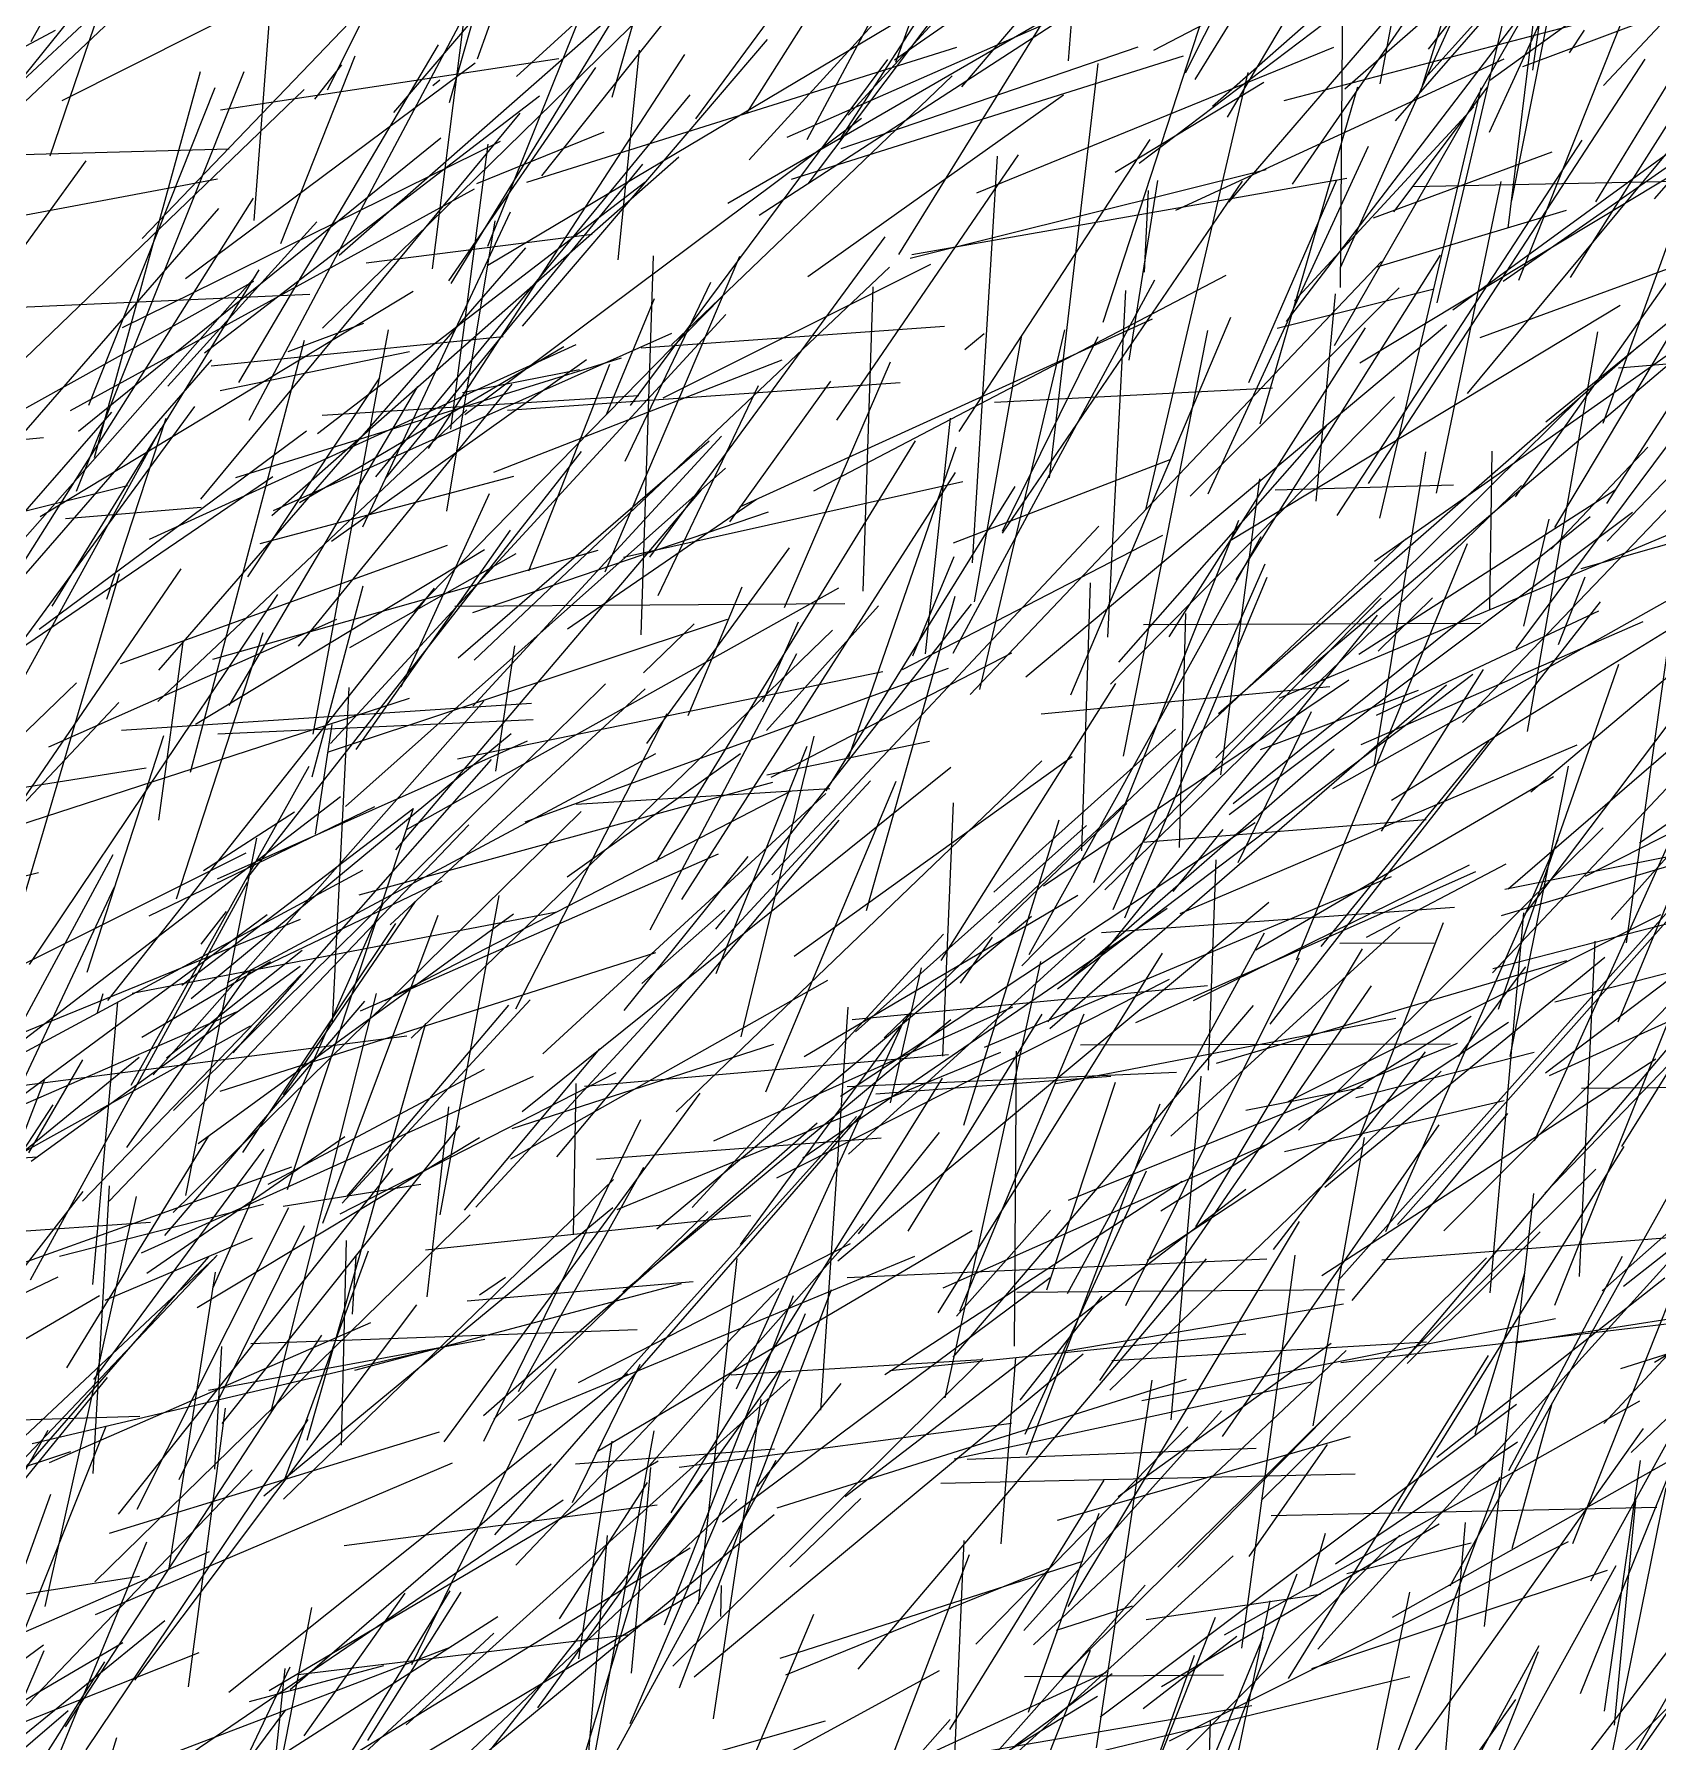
# Model space of a CAD drawing. Header units: metres. Extents: x 0 to 1019, y 0 to 619.
# Drawn here: x 811.9 to 886.1, y 45.6 to 123.7 of the extents above; entities that cross this region are included whole.
import ezdxf

# ---------------------------------------------------------------- set-up
doc = ezdxf.new("R2010")
doc.units = ezdxf.units.M

msp = doc.modelspace()

# ---------------------------------------------------------------- linework, layer by layer
at = {"color": 136}
for p, q in [((825.261, 121.189), (835.274, 141.133)), ((825.023, 106.315), (839.504, 107.212)), ((831.914, 97.279), (845.435, 101.883)), ((857.145, 48.617), (866.25, 48.693))]:
    msp.add_line(p, q, dxfattribs=at)
at = {"color": 216}
for p, q in [((811.709, 123.406), (820.785, 139.888)), ((868.703, 110.292), (875.816, 112.068)), ((818.021, 53.575), (820.144, 67.114)), ((813.29, 46.321), (825.011, 64.238))]:
    msp.add_line(p, q, dxfattribs=at)
at = {"color": 227}
for p, q in [((864.508, 121.964), (873.825, 140.509)), ((870.481, 102.383), (871.373, 111.858))]:
    msp.add_line(p, q, dxfattribs=at)
at = {"color": 69}
msp.add_line((854.275, 121.325), (869.99, 139.768), dxfattribs=at)
at = {"color": 153}
msp.add_line((838.291, 120.854), (843.389, 138.837), dxfattribs=at)
at = {"color": 187}
for p, q in [((828.297, 120.153), (843.52, 137.947)), ((885.954, 63.003), (896.527, 69.319))]:
    msp.add_line(p, q, dxfattribs=at)
at = {"color": 138}
for p, q in [((833.908, 121.795), (851.329, 137.734)), ((884.466, 72.858), (895.075, 89.936))]:
    msp.add_line(p, q, dxfattribs=at)
at = {"color": 27}
for p, q in [((847.202, 118.912), (857.196, 137.631)), ((880.4, 122.09), (881.753, 131.829)), ((871.445, 101.726), (882.656, 118.884)), ((861.466, 95.017), (870.952, 105.809)), ((857.558, 50.062), (871.866, 63.523)), ((824.136, 37.96), (843.991, 56.727))]:
    msp.add_line(p, q, dxfattribs=at)
at = {"color": 2}
for p, q in [((848.694, 118.911), (860.94, 137.763)), ((819.602, 85.48), (823.757, 88.175))]:
    msp.add_line(p, q, dxfattribs=at)
at = {"color": 192}
for p, q in [((864.958, 121.656), (874.675, 137.509)), ((858.023, 84.778), (871.98, 94.203)), ((815.287, 70.355), (831.726, 87.578))]:
    msp.add_line(p, q, dxfattribs=at)
at = {"color": 254}
for p, q in [((873.408, 121.469), (876.472, 137.487)), ((881.397, 101.167), (891.954, 118.831)), ((803.807, 103.572), (814.228, 117.94)), ((872.437, 95.385), (884.168, 102.899)), ((828.126, 82.997), (839.793, 93.794)), ((879.109, 84.638), (897.093, 88.209)), ((832.918, 55.1), (849.729, 74.364)), ((876.003, 58.657), (886.431, 66.849))]:
    msp.add_line(p, q, dxfattribs=at)
at = {"color": 205}
for p, q in [((812.579, 118.171), (819.073, 137.152)), ((830.597, 59.357), (842.311, 75.306)), ((872.747, 41.208), (878.888, 57.738))]:
    msp.add_line(p, q, dxfattribs=at)
at = {"color": 91}
for p, q in [((859.158, 122.514), (860.251, 136.633)), ((876.022, 111.454), (879.387, 125.819)), ((883.612, 105.944), (888.744, 120.177)), ((851.92, 113.488), (868.202, 117.549))]:
    msp.add_line(p, q, dxfattribs=at)
at = {"color": 147}
msp.add_line((869.408, 116.883), (883.037, 136.607), dxfattribs=at)
at = {"color": 248}
for p, q in [((875.626, 123.057), (885.838, 135.996)), ((819.007, 89.983), (824.216, 109.739)), ((841.207, 74.454), (857.937, 90.494))]:
    msp.add_line(p, q, dxfattribs=at)
at = {"color": 89}
for p, q in [((821.915, 115.207), (823.438, 135.149)), ((824.57, 89.764), (826.905, 98.51)), ((832.974, 90.034), (833.837, 95.759)), ((861.048, 61.716), (876.204, 76.301))]:
    msp.add_line(p, q, dxfattribs=at)
at = {"color": 98}
for p, q in [((842.11, 119.86), (853.891, 135.821)), ((867.412, 107.798), (871.425, 117.068)), ((839.713, 94.53), (842.041, 96.761)), ((864.87, 79.545), (877.494, 85.743)), ((847.687, 36.052), (854.635, 54.2)), ((834.6, 42.772), (848.046, 46.588))]:
    msp.add_line(p, q, dxfattribs=at)
at = {"color": 99}
for p, q in [((844.548, 117.991), (860.32, 135.261)), ((884.545, 66.473), (890.334, 71.038))]:
    msp.add_line(p, q, dxfattribs=at)
at = {"color": 76}
for p, q in [((866.497, 116.051), (882.946, 135.177)), ((880.152, 91.84), (883.367, 110.124))]:
    msp.add_line(p, q, dxfattribs=at)
at = {"color": 225}
for p, q in [((878.411, 119.253), (886.029, 135.826)), ((822.727, 101.726), (841.335, 118.132)), ((831.919, 93.004), (843.295, 105.357)), ((803.054, 90.079), (822.76, 103.51)), ((816.546, 43.43), (836.042, 56.704))]:
    msp.add_line(p, q, dxfattribs=at)
at = {"color": 142}
msp.add_line((878.434, 121.64), (897.171, 135.152), dxfattribs=at)
at = {"color": 168}
for p, q in [((883.28, 116.075), (895.129, 135.468)), ((831.547, 106.341), (849.689, 119.901)), ((866.124, 89.861), (867.906, 103.393)), ((821.642, 80.765), (830.512, 85.014)), ((866.287, 50.527), (885.294, 61.233)), ((845.968, 49.458), (859.811, 53.901))]:
    msp.add_line(p, q, dxfattribs=at)
at = {"color": 148}
for p, q in [((849.079, 120.035), (862.493, 134.593)), ((868.795, 93.36), (888.131, 101.494)), ((816.997, 67.064), (826.061, 73.312)), ((856.077, 54.688), (856.754, 63.214))]:
    msp.add_line(p, q, dxfattribs=at)
at = {"color": 127}
for p, q in [((875.254, 121.089), (879.448, 134.618)), ((879.039, 112.447), (895.014, 123.595)), ((823.467, 109.224), (826.925, 110.52)), ((868.619, 102.894), (876.773, 103.126)), ((879.362, 76.974), (882.023, 90.258)), ((873.483, 67.682), (893.085, 69.191)), ((827.113, 45.695), (831.378, 52.479))]:
    msp.add_line(p, q, dxfattribs=at)
at = {"color": 186}
for p, q in [((832.122, 122.61), (836.164, 133.917)), ((857.201, 94.337), (876.452, 110.439)), ((866.501, 88.042), (884.961, 101.875)), ((855.51, 43.966), (874.764, 48.615))]:
    msp.add_line(p, q, dxfattribs=at)
at = {"color": 123}
for p, q in [((835.074, 117.257), (848.341, 133.927)), ((853.423, 66.389), (868.175, 72.941))]:
    msp.add_line(p, q, dxfattribs=at)
at = {"color": 251}
for p, q in [((851.263, 122.462), (855.426, 133.961)), ((820.358, 75.394), (840.283, 81.732)), ((842.137, 40.21), (860.892, 48.814))]:
    msp.add_line(p, q, dxfattribs=at)
at = {"color": 5}
for p, q in [((879.273, 114.867), (881.637, 134.087)), ((873.403, 101.595), (878.036, 121.282)), ((846.223, 48.7), (858.257, 53.58))]:
    msp.add_line(p, q, dxfattribs=at)
at = {"color": 144}
for p, q in [((883.63, 121.383), (895.403, 133.939)), ((821.569, 85.088), (836.887, 104.656)), ((811.631, 81.183), (823.002, 98.102)), ((817.3, 76.146), (832.417, 93.236)), ((854.214, 80.334), (855.676, 82.43)), ((829.118, 49.166), (835.725, 62.706)), ((801.477, 42.064), (812.275, 50.074))]:
    msp.add_line(p, q, dxfattribs=at)
at = {"color": 169}
for p, q in [((871.603, 113.061), (880.544, 132.856)), ((862.397, 117.833), (871.987, 125.092)), ((818.779, 112.567), (832.028, 122.42))]:
    msp.add_line(p, q, dxfattribs=at)
at = {"color": 133}
for p, q in [((875.462, 121.702), (885.985, 133.441)), ((831.089, 97.576), (848.932, 97.695)), ((863.389, 69.913), (877.569, 78.819)), ((883.649, 60.195), (899.477, 77.191)), ((858.848, 48.596), (878.27, 67.776))]:
    msp.add_line(p, q, dxfattribs=at)
at = {"color": 4}
for p, q in [((863.065, 123.011), (881.492, 132.607)), ((867.924, 105.908), (872.398, 121.331)), ((873.106, 115.33), (881.28, 118.352)), ((815.85, 91.908), (834.605, 93.131)), ((861.776, 65.595), (869.709, 81.486)), ((817.823, 68.788), (826.98, 79.503)), ((878.185, 50.903), (880.447, 70.705))]:
    msp.add_line(p, q, dxfattribs=at)
at = {"color": 234}
for p, q in [((844.451, 120.117), (851.489, 131.241)), ((866.432, 119.939), (873.322, 131.503)), ((813.511, 106.526), (831.988, 116.666))]:
    msp.add_line(p, q, dxfattribs=at)
at = {"color": 235}
for p, q in [((851.195, 122.568), (864.71, 131.91)), ((814.614, 104.373), (819.454, 122.029)), ((821.079, 103.466), (838.719, 108.93)), ((862.591, 96.74), (878.006, 96.8)), ((818.221, 74.502), (837.99, 94.029)), ((816.454, 48.454), (829.359, 65.62))]:
    msp.add_line(p, q, dxfattribs=at)
at = {"color": 126}
for p, q in [((871.594, 112.147), (871.766, 131.896)), ((874.646, 62.941), (880.735, 68.952))]:
    msp.add_line(p, q, dxfattribs=at)
at = {"color": 52}
for p, q in [((874.115, 119.778), (884.626, 131.84)), ((802.905, 99.807), (816.126, 103.093)), ((885.279, 86.744), (895.134, 93.56)), ((832.054, 70.08), (850.1, 89.582)), ((836.647, 88.522), (848.24, 89.242)), ((802.539, 47.938), (819.837, 67.808)), ((871.373, 53.779), (879.702, 59.353))]:
    msp.add_line(p, q, dxfattribs=at)
at = {"color": 9}
for p, q in [((882.115, 112.614), (894.098, 131.51)), ((820.252, 91.732), (834.668, 92.396)), ((859.702, 77.518), (876.622, 77.553))]:
    msp.add_line(p, q, dxfattribs=at)
at = {"color": 20}
for p, q in [((803.717, 112.332), (818.518, 130.648)), ((854.163, 105.567), (862.891, 118.917)), ((843.039, 80.767), (847.201, 91.164)), ((846.605, 81.573), (859.329, 90.693))]:
    msp.add_line(p, q, dxfattribs=at)
at = {"color": 115}
for p, q in [((832.603, 114.033), (838.68, 129.187)), ((811.71, 72.196), (824.015, 81.108)), ((812.558, 58.406), (827.243, 64.805)), ((807.647, 43.293), (821.823, 58.07))]:
    msp.add_line(p, q, dxfattribs=at)
at = {"color": 77}
for p, q in [((865.752, 120.45), (875.789, 129.274)), ((843.575, 116.007), (862.884, 127.19)), ((871.882, 53.337), (877.581, 54.731))]:
    msp.add_line(p, q, dxfattribs=at)
at = {"color": 151}
msp.add_line((869.124, 110.588), (883.177, 128.966), dxfattribs=at)
at = {"color": 159}
for p, q in [((799.045, 110.15), (818.916, 128.703)), ((878.82, 79.149), (884.327, 94.921))]:
    msp.add_line(p, q, dxfattribs=at)
at = {"color": 176}
for p, q in [((830.064, 112.997), (831.997, 128.216)), ((866.023, 92.669), (885.247, 109.488)), ((859.108, 66.13), (868.123, 82.632))]:
    msp.add_line(p, q, dxfattribs=at)
at = {"color": 122}
for p, q in [((830.854, 120.607), (833.14, 128.701)), ((809.732, 96.989), (821.885, 116.233)), ((822.35, 56.888), (838.323, 70.07))]:
    msp.add_line(p, q, dxfattribs=at)
at = {"color": 7}
for p, q in [((860.743, 110.559), (866.572, 128.446)), ((877.993, 109.86), (892.008, 115.011)), ((859.074, 80.384), (871.314, 91.056)), ((880.981, 76.23), (891.476, 84.191))]:
    msp.add_line(p, q, dxfattribs=at)
at = {"color": 33}
for p, q in [((871.318, 109.502), (882.109, 128.286)), ((844.157, 68.385), (851.902, 78.909)), ((847.833, 60.803), (849.078, 79.227)), ((858.576, 75.749), (874.128, 78.73)), ((872.137, 65.823), (879.25, 74.377)), ((842.23, 51.938), (844.01, 67.732))]:
    msp.add_line(p, q, dxfattribs=at)
at = {"color": 132}
for p, q in [((813.125, 120.708), (826.591, 127.474)), ((873.149, 99.626), (887.166, 109.504)), ((856.954, 61.251), (860.705, 66.021)), ((872.867, 38.069), (879.625, 47.566))]:
    msp.add_line(p, q, dxfattribs=at)
at = {"color": 34}
for p, q in [((845.006, 115.452), (863.388, 127.391)), ((819.637, 109.164), (834.962, 120.916)), ((814.06, 70.362), (824.073, 80.745)), ((826.518, 62.632), (841.451, 66.591))]:
    msp.add_line(p, q, dxfattribs=at)
at = {"color": 239}
for p, q in [((825.034, 110.291), (842.046, 126.93)), ((842.933, 73.126), (856.607, 79.244)), ((864.51, 33.621), (868.376, 52.075))]:
    msp.add_line(p, q, dxfattribs=at)
at = {"color": 29}
for p, q in [((830.931, 112.338), (840.074, 127.267)), ((840.003, 99.819), (850.78, 114.465)), ((836.793, 41.205), (840.203, 59.86)), ((884.136, 46.389), (885.106, 56.674))]:
    msp.add_line(p, q, dxfattribs=at)
at = {"color": 10}
for p, q in [((846.293, 119.02), (864.301, 126.95)), ((836.237, 96.541), (844.896, 102.469)), ((868.385, 78.452), (883.498, 97.778)), ((810.337, 75.535), (828.9, 77.922))]:
    msp.add_line(p, q, dxfattribs=at)
at = {"color": 194}
for p, q in [((871.791, 121.234), (878.619, 127.195)), ((873.274, 113.091), (881.943, 115.692)), ((800.606, 54.671), (813.53, 58.904))]:
    msp.add_line(p, q, dxfattribs=at)
at = {"color": 229}
for p, q in [((879.44, 116.126), (881.591, 126.978)), ((876.333, 68.997), (889.957, 82.72))]:
    msp.add_line(p, q, dxfattribs=at)
at = {"color": 160}
for p, q in [((810.581, 119.847), (817.044, 125.964)), ((840.39, 98.063), (844.979, 107.667)), ((819.484, 82.121), (820.652, 83.606))]:
    msp.add_line(p, q, dxfattribs=at)
at = {"color": 113}
for p, q in [((825.807, 113.628), (840.456, 126.51)), ((879.607, 63.885), (897.751, 66.716)), ((799.02, 42.41), (815.209, 62.3))]:
    msp.add_line(p, q, dxfattribs=at)
at = {"color": 245}
for p, q in [((847.25, 116.888), (854.47, 126.462)), ((805.568, 67.918), (815.468, 86.221)), ((823.256, 75.217), (829.291, 84.074)), ((863.774, 45.672), (882.026, 54.789)), ((823.931, 48.712), (839.081, 50.546))]:
    msp.add_line(p, q, dxfattribs=at)
at = {"color": 67}
for p, q in [((851.404, 113.656), (859.376, 126.531)), ((841.348, 58.196), (856.555, 60.204)), ((859.695, 34.898), (864.915, 49.602))]:
    msp.add_line(p, q, dxfattribs=at)
at = {"color": 95}
for p, q in [((879.946, 122.265), (889.306, 125.773)), ((845.361, 89.854), (852.794, 91.393)), ((866.199, 59.603), (876.114, 73.857)), ((814.23, 45.266), (824.379, 60.377))]:
    msp.add_line(p, q, dxfattribs=at)
at = {"color": 78}
for p, q in [((816.791, 114.39), (827.551, 125.603)), ((861.67, 90.718), (865.525, 110.188)), ((854.856, 97.776), (857.022, 109.97)), ((825.054, 69.349), (830.332, 83.446))]:
    msp.add_line(p, q, dxfattribs=at)
at = {"color": 22}
for p, q in [((879.751, 112.478), (884.853, 125.281)), ((884.674, 82.174), (887.44, 101.823)), ((837.024, 75.623), (853.675, 77.062))]:
    msp.add_line(p, q, dxfattribs=at)
at = {"color": 233}
for p, q in [((821.684, 106.084), (831.675, 124.871)), ((839.876, 91.301), (846.398, 100.246))]:
    msp.add_line(p, q, dxfattribs=at)
at = {"color": 120}
for p, q in [((832.594, 113.172), (852.184, 124.816)), ((829.754, 68.142), (844.625, 69.705)), ((869.222, 48.526), (878.373, 63.298))]:
    msp.add_line(p, q, dxfattribs=at)
at = {"color": 60}
for p, q in [((869.027, 120.701), (883.751, 124.551)), ((845.311, 75.354), (851.278, 89.573)), ((882.527, 66.919), (883.243, 82.255)), ((874.239, 56.18), (884.573, 72.864))]:
    msp.add_line(p, q, dxfattribs=at)
at = {"color": 36}
for p, q in [((799.065, 116.589), (812.822, 123.918)), ((841.36, 48.101), (848.317, 66.326))]:
    msp.add_line(p, q, dxfattribs=at)
at = {"color": 114}
for p, q in [((834.192, 110.38), (845.385, 123.5)), ((853.415, 76.994), (853.905, 88.584)), ((851.024, 74.853), (852.434, 81.039)), ((851.832, 68.987), (857.959, 78.909))]:
    msp.add_line(p, q, dxfattribs=at)
at = {"color": 222}
for p, q in [((882.075, 122.884), (882.755, 123.925)), ((861.3, 117.424), (868.095, 121.542)), ((796.88, 59.237), (812.948, 66.901)), ((846.413, 53.635), (849.656, 56.766))]:
    msp.add_line(p, q, dxfattribs=at)
at = {"color": 231}
for p, q in [((820.373, 120.269), (835.841, 122.629)), ((858.653, 55.769), (872.05, 59.601)), ((863.109, 38.404), (868.066, 50.423))]:
    msp.add_line(p, q, dxfattribs=at)
at = {"color": 44}
for p, q in [((821.208, 107.811), (830.349, 123.245)), ((820.954, 77.143), (832.762, 90.564)), ((805.257, 75.595), (824.028, 83.253)), ((882.223, 54.708), (890.017, 74.308))]:
    msp.add_line(p, q, dxfattribs=at)
at = {"color": 43}
for p, q in [((823.128, 114.16), (826.535, 122.752)), ((880.474, 73.121), (889.182, 92.415))]:
    msp.add_line(p, q, dxfattribs=at)
at = {"color": 150}
msp.add_line((829.892, 104.781), (841.613, 122.812), dxfattribs=at)
at = {"color": 200}
for p, q in [((834.384, 116.966), (854.048, 123.145)), ((809.997, 72.995), (815.53, 84.732)), ((828.866, 46.408), (846.427, 62.219))]:
    msp.add_line(p, q, dxfattribs=at)
at = {"color": 195}
for p, q in [((838.568, 113.411), (839.533, 123.01)), ((814.276, 80.832), (817.777, 91.663)), ((870.719, 82.001), (878.403, 91.409)), ((818.782, 70.626), (822.042, 86.964)), ((863.861, 60.353), (865.223, 76.075))]:
    msp.add_line(p, q, dxfattribs=at)
at = {"color": 37}
msp.add_line((846.483, 117.105), (864.421, 122.745), dxfattribs=at)
at = {"color": 165}
msp.add_line((848.762, 118.51), (862.351, 123.161), dxfattribs=at)
at = {"color": 118}
for p, q in [((854.967, 116.477), (871.3, 123.142)), ((882.62, 75.534), (900.08, 75.646))]:
    msp.add_line(p, q, dxfattribs=at)
at = {"color": 65}
for p, q in [((876.733, 111.135), (893.194, 123.127)), ((812.119, 101.674), (829.178, 111.977)), ((839.62, 109.387), (853.486, 110.381)), ((849.423, 78.113), (859.989, 87.546)), ((849.544, 48.955), (865.474, 67.728)), ((833.878, 53.712), (845.909, 66.368)), ((836.762, 49.426), (838.28, 59.378))]:
    msp.add_line(p, q, dxfattribs=at)
at = {"color": 170}
for p, q in [((813.793, 102.832), (821.457, 122.035)), ((869.49, 111.533), (877.703, 120.409)), ((843.254, 51.363), (843.284, 52.782))]:
    msp.add_line(p, q, dxfattribs=at)
at = {"color": 17}
for p, q in [((824.688, 120.757), (825.928, 122.34)), ((841.475, 84.158), (853.994, 103.694)), ((845.592, 85.286), (860.543, 101.235)), ((856.688, 63.721), (856.775, 77.221)), ((806.037, 35.278), (812.314, 49.807))]:
    msp.add_line(p, q, dxfattribs=at)
at = {"color": 209}
for p, q in [((830.818, 112.451), (837.545, 122.218)), ((854.774, 99.557), (855.915, 118.154)), ((822.188, 100.436), (833.794, 103.515)), ((871.615, 62.974), (888.512, 64.985)), ((857.113, 50.723), (866.152, 60.777)), ((823.564, 48.028), (835.5, 58.349))]:
    msp.add_line(p, q, dxfattribs=at)
at = {"color": 215}
for p, q in [((839.126, 106.746), (850.897, 122.582)), ((859.771, 86.385), (860.166, 98.635)), ((822.759, 39.292), (830.878, 52.545))]:
    msp.add_line(p, q, dxfattribs=at)
at = {"color": 125}
for p, q in [((858.288, 103.445), (860.515, 122.394)), ((840.314, 85.893), (852.16, 105.139)), ((852.043, 95.3), (853.931, 99.845)), ((862.705, 51.228), (870.682, 52.382))]:
    msp.add_line(p, q, dxfattribs=at)
at = {"color": 81}
for p, q in [((862.692, 101.981), (867.37, 121.978)), ((879.275, 84.65), (894.289, 97.609))]:
    msp.add_line(p, q, dxfattribs=at)
at = {"color": 35}
for p, q in [((864.071, 115.68), (879.092, 122.605)), ((847.005, 72.342), (863.672, 83.762))]:
    msp.add_line(p, q, dxfattribs=at)
at = {"color": 255}
for p, q in [((872.884, 103.189), (885.54, 122.597)), ((881.569, 95.814), (882.783, 98.917)), ((862.542, 86.781), (875.514, 87.813)), ((868.539, 68.154), (875.48, 77.186))]:
    msp.add_line(p, q, dxfattribs=at)
at = {"color": 88}
for p, q in [((809.78, 107.324), (824.204, 121.203)), ((831.244, 95.217), (842.719, 105.144)), ((878.573, 80.999), (895.796, 85.456)), ((816.082, 72.818), (821.779, 80.934))]:
    msp.add_line(p, q, dxfattribs=at)
at = {"color": 141}
for p, q in [((814.356, 106.775), (820.136, 121.292)), ((820.24, 85.102), (834.415, 91.422)), ((860.592, 62.158), (873.015, 80.212)), ((856.7, 45.455), (861.156, 48.759))]:
    msp.add_line(p, q, dxfattribs=at)
at = {"color": 97}
for p, q in [((830.086, 121.394), (830.411, 121.643)), ((813.881, 105.58), (830.447, 118.997)), ((862.753, 67.66), (879.283, 78.545)), ((843.221, 37.195), (860.483, 47.723))]:
    msp.add_line(p, q, dxfattribs=at)
at = {"color": 206}
for p, q in [((840.998, 109.521), (853.843, 121.837)), ((882.579, 47.836), (888.542, 62.637))]:
    msp.add_line(p, q, dxfattribs=at)
at = {"color": 51}
for p, q in [((874.042, 115.613), (878.337, 121.334)), ((815.886, 110.315), (833.173, 118.841)), ((819.234, 92.181), (832.444, 100.171)), ((832.407, 60.563), (847.662, 73.944))]:
    msp.add_line(p, q, dxfattribs=at)
at = {"color": 93}
msp.add_line((877.407, 107.303), (889.384, 121.739), dxfattribs=at)
at = {"color": 111}
for p, q in [((880.995, 106), (900.212, 121.685)), ((872.479, 108.703), (892.092, 120.521)), ((826.091, 88.405), (843.468, 103.88)), ((826.283, 95.691), (833.899, 99.98)), ((872.541, 91.243), (885.436, 96.872)), ((839.642, 80.323), (843.439, 83.665))]:
    msp.add_line(p, q, dxfattribs=at)
at = {"color": 102}
for p, q in [((827.484, 103.492), (841.86, 120.969)), ((849.92, 83.656), (853.968, 98.034)), ((858.211, 78.567), (873.297, 97.164)), ((861.426, 56.857), (871.173, 63.862))]:
    msp.add_line(p, q, dxfattribs=at)
at = {"color": 128}
for p, q in [((847.242, 112.65), (858.932, 120.969)), ((817.549, 94.645), (834.335, 113.958)), ((825.405, 91.29), (843.491, 110.914)), ((854.425, 109.32), (855.307, 110.047)), ((831.435, 107.349), (836.786, 108.399)), ((851.571, 94.672), (863.469, 100.815)), ((811.31, 88.495), (815.717, 93.173)), ((813.344, 62.736), (819.817, 73.311))]:
    msp.add_line(p, q, dxfattribs=at)
at = {"color": 184}
for p, q in [((885.961, 116.21), (889.964, 120.778)), ((865.892, 90.637), (882.663, 107.233)), ((828.644, 93.882), (832.682, 102.722)), ((844.181, 77.877), (847.523, 91.626))]:
    msp.add_line(p, q, dxfattribs=at)
at = {"color": 223}
for p, q in [((819.479, 102.476), (834.079, 120.128)), ((855.78, 106.908), (868.488, 107.568)), ((862.232, 78.529), (877.794, 85.442)), ((860.615, 46.775), (879.654, 61.074))]:
    msp.add_line(p, q, dxfattribs=at)
at = {"color": 71}
for p, q in [((832.098, 116.901), (837.915, 119.277)), ((840.627, 107.111), (852.867, 113.22)), ((833.653, 72.303), (848.149, 80.47)), ((846.306, 34.4), (862.667, 52.792))]:
    msp.add_line(p, q, dxfattribs=at)
at = {"color": 19}
msp.add_line((801.538, 117.964), (820.766, 118.491), dxfattribs=at)
at = {"color": 157}
for p, q in [((830.906, 105.675), (832.612, 118.71)), ((828.4, 86.43), (842.373, 102.895))]:
    msp.add_line(p, q, dxfattribs=at)
at = {"color": 218}
for p, q in [((848.569, 106.085), (856.867, 118.222)), ((818.364, 84.191), (822.322, 96.374)), ((810.488, 87.342), (829.018, 93.366)), ((873.666, 68.974), (881.552, 86.898))]:
    msp.add_line(p, q, dxfattribs=at)
at = {"color": 177}
for p, q in [((865.545, 102.708), (872.888, 118.609)), ((833.708, 73.691), (845.682, 77.542)), ((870.285, 48.978), (883.817, 53.477))]:
    msp.add_line(p, q, dxfattribs=at)
at = {"color": 236}
for p, q in [((827.92, 103.417), (839.694, 117.787)), ((874.206, 69.293), (888.804, 85.741)), ((826.407, 65.19), (826.583, 67.846)), ((822.603, 47.986), (840.396, 58.477)), ((868.432, 55.985), (886.061, 56.36))]:
    msp.add_line(p, q, dxfattribs=at)
at = {"color": 6}
for p, q in [((874.899, 116.766), (894.678, 117.176)), ((806.842, 82.153), (818.575, 99.289)), ((813.014, 67.842), (822.337, 70.219))]:
    msp.add_line(p, q, dxfattribs=at)
at = {"color": 1}
for p, q in [((800.249, 113.377), (820.241, 117.116)), ((883.804, 100.55), (895.635, 112.917)), ((843.67, 101.439), (848.286, 107.868)), ((864.98, 69.186), (872.608, 81.909)), ((824.33, 59.426), (829.761, 78.509)), ((844.932, 57.308), (848.757, 62.02)), ((857.468, 43.082), (860.16, 49.824))]:
    msp.add_line(p, q, dxfattribs=at)
at = {"color": 204}
for p, q in [((824.814, 105.471), (839.782, 116.966)), ((827.03, 113.275), (837.373, 114.587)), ((821.398, 72.592), (828.388, 83.059))]:
    msp.add_line(p, q, dxfattribs=at)
at = {"color": 59}
msp.add_line((851.994, 113.663), (871.883, 117.154), dxfattribs=at)
at = {"color": 174}
msp.add_line((856.138, 100.916), (867.112, 117.007), dxfattribs=at)
at = {"color": 100}
for p, q in [((861.941, 108.832), (863.24, 117.048)), ((861.074, 94.004), (874.069, 107.146)), ((878.555, 80.799), (894.755, 97.98)), ((836.235, 85.189), (844.155, 90.834)), ((869.205, 74.926), (886.256, 83.477)), ((825.937, 70.27), (834.531, 79.565))]:
    msp.add_line(p, q, dxfattribs=at)
at = {"color": 82}
for p, q in [((862.63, 112.847), (862.812, 116.58)), ((870.355, 60.084), (872.695, 73.27))]:
    msp.add_line(p, q, dxfattribs=at)
at = {"color": 38}
for p, q in [((875.998, 102.74), (878.95, 116.999)), ((872.473, 41.645), (885.455, 59.965))]:
    msp.add_line(p, q, dxfattribs=at)
at = {"color": 247}
for p, q in [((803.341, 96.264), (820.304, 115.761)), ((856.137, 101.011), (860.509, 109.903)), ((839.173, 48.765), (840.061, 58.174))]:
    msp.add_line(p, q, dxfattribs=at)
at = {"color": 107}
for p, q in [((826.887, 101.206), (833.638, 115.613)), ((815.802, 94.952), (830.755, 100.368)), ((849.031, 66.874), (868.229, 67.723)), ((830.954, 43.011), (842.424, 57.619))]:
    msp.add_line(p, q, dxfattribs=at)
at = {"color": 84}
for p, q in [((817.972, 107.639), (824.779, 115.151)), ((821.762, 63.851), (839.435, 64.492))]:
    msp.add_line(p, q, dxfattribs=at)
at = {"color": 253}
for p, q in [((830.722, 101.927), (832.932, 115.196)), ((882.612, 99.292), (902.126, 104.867)), ((816.779, 77.865), (822.665, 81.322)), ((826.161, 70.585), (833.565, 79.318)), ((840.219, 34.153), (847.505, 51.467))]:
    msp.add_line(p, q, dxfattribs=at)
at = {"color": 193}
for p, q in [((837.968, 99.149), (844.125, 113.58)), ((834.175, 74.468), (853.774, 90.205)), ((863.945, 84.525), (866.229, 87.359)), ((814.626, 52.953), (831.791, 69.743)), ((831.662, 65.809), (841.994, 66.688))]:
    msp.add_line(p, q, dxfattribs=at)
at = {"color": 26}
for p, q in [((839.613, 96.264), (840.179, 113.593)), ((853.885, 95.425), (863.111, 112.497)), ((855.953, 83.084), (874.594, 100.661)), ((815.227, 79.546), (830.166, 98.392)), ((854.365, 73.842), (858.725, 87.8)), ((816.339, 79.877), (835.758, 83.597))]:
    msp.add_line(p, q, dxfattribs=at)
at = {"color": 243}
for p, q in [((854.654, 93.538), (873.472, 113.335)), ((865.562, 76.352), (865.917, 85.978))]:
    msp.add_line(p, q, dxfattribs=at)
at = {"color": 14}
for p, q in [((866.823, 98.786), (876.178, 113.635)), ((822.804, 101.955), (841.014, 110.055)), ((838.51, 69.975), (856.057, 77.177)), ((883.68, 47.033), (885.318, 58.502))]:
    msp.add_line(p, q, dxfattribs=at)
at = {"color": 240}
for p, q in [((879.6, 102.571), (887.4, 113.614)), ((855.744, 84.488), (864.046, 91.956))]:
    msp.add_line(p, q, dxfattribs=at)
at = {"color": 40}
for p, q in [((879.64, 95.632), (892.792, 113.316)), ((873.936, 88.708), (891.179, 99.312)), ((845.837, 56.33), (864.559, 62.213))]:
    msp.add_line(p, q, dxfattribs=at)
at = {"color": 189}
for p, q in [((807.542, 96.313), (821.957, 112.633)), ((866.557, 100.575), (884.397, 111.348)), ((880.056, 83.516), (890.963, 97.983)), ((835.754, 72.386), (848.677, 87.784)), ((808.341, 75.516), (826.884, 85.504))]:
    msp.add_line(p, q, dxfattribs=at)
at = {"color": 196}
for p, q in [((812.671, 97.576), (822.14, 112.96)), ((844.129, 102.115), (863.002, 110.715)), ((826.716, 84.369), (845.639, 89.523)), ((811.763, 59.274), (830.508, 63.689)), ((837.275, 28.008), (853.744, 46.656))]:
    msp.add_line(p, q, dxfattribs=at)
at = {"color": 149}
msp.add_line((831.983, 95.101), (850.978, 113.074), dxfattribs=at)
at = {"color": 180}
for p, q in [((847.511, 102.852), (866.363, 112.721)), ((834.006, 61.651), (839.73, 71.908))]:
    msp.add_line(p, q, dxfattribs=at)
at = {"color": 109}
for p, q in [((805.59, 103.371), (821.895, 112.441)), ((816.755, 68.005), (834.696, 76.072))]:
    msp.add_line(p, q, dxfattribs=at)
at = {"color": 164}
for p, q in [((809.102, 111.157), (824.458, 111.838)), ((802.006, 58.42), (812.725, 74.762)), ((853.327, 57.457), (872.27, 57.891)), ((805.591, 51.51), (816.675, 53.204))]:
    msp.add_line(p, q, dxfattribs=at)
at = {"color": 130}
for p, q in [((838.88, 104.209), (842.801, 112.391)), ((807.121, 74.489), (825.856, 88.872))]:
    msp.add_line(p, q, dxfattribs=at)
at = {"color": 12}
for p, q in [((849.774, 98.261), (850.225, 112.177)), ((820.033, 66.412), (827.797, 83.952)), ((814.545, 57.91), (815.294, 71.061))]:
    msp.add_line(p, q, dxfattribs=at)
at = {"color": 143}
msp.add_line((860.962, 96.156), (861.781, 112.011), dxfattribs=at)
at = {"color": 49}
for p, q in [((864.724, 102.604), (874.284, 112.136)), ((872.303, 75.101), (880.46, 77.175)), ((840.678, 50.978), (846.576, 66.043)), ((873.972, 51.338), (889.851, 60.305))]:
    msp.add_line(p, q, dxfattribs=at)
at = {"color": 3}
for p, q in [((883.776, 102.278), (890.101, 112.043)), ((824.616, 91.723), (828.061, 110.218)), ((855.105, 93.762), (858.995, 110.216)), ((849.035, 75.612), (864.1, 76.263))]:
    msp.add_line(p, q, dxfattribs=at)
at = {"color": 92}
for p, q in [((829.149, 97.291), (843.275, 111.69)), ((832.882, 60.397), (842.666, 69.892)), ((803.857, 60.143), (816.682, 60.528))]:
    msp.add_line(p, q, dxfattribs=at)
at = {"color": 24}
for p, q in [((838.028, 106.334), (840.22, 111.647)), ((880.306, 89.089), (896.479, 102.695)), ((820.694, 80.364), (840.282, 90.834))]:
    msp.add_line(p, q, dxfattribs=at)
at = {"color": 83}
for p, q in [((859.268, 93.525), (866.587, 110.79)), ((849.551, 68.873), (853.262, 73.505))]:
    msp.add_line(p, q, dxfattribs=at)
at = {"color": 121}
for p, q in [((863.757, 96.165), (872.75, 110.299)), ((834.47, 99.189), (838.173, 108.643)), ((823.939, 95.742), (833.709, 107.724)), ((879.469, 40.571), (891.402, 56.049))]:
    msp.add_line(p, q, dxfattribs=at)
at = {"color": 94}
msp.add_line((869.823, 94.455), (888.785, 110.489), dxfattribs=at)
at = {"color": 61}
msp.add_line((817.127, 100.644), (836.645, 109.547), dxfattribs=at)
at = {"color": 191}
for p, q in [((819.944, 108.562), (833.306, 109.909)), ((873.895, 28.95), (887.293, 48.027))]:
    msp.add_line(p, q, dxfattribs=at)
at = {"color": 135}
for p, q in [((823.98, 102.316), (836.075, 109.449)), ((857.903, 92.653), (871.11, 93.905)), ((881.735, 42.41), (898.457, 58.973))]:
    msp.add_line(p, q, dxfattribs=at)
at = {"color": 105}
msp.add_line((884.316, 108.47), (900.944, 109.852), dxfattribs=at)
at = {"color": 104}
msp.add_line((804.459, 90.997), (819.978, 108.842), dxfattribs=at)
at = {"color": 96}
for p, q in [((820.362, 107.443), (829.023, 109.227)), ((832.224, 66.071), (833.401, 66.88))]:
    msp.add_line(p, q, dxfattribs=at)
at = {"color": 224}
for p, q in [((825.447, 100.554), (837.112, 108.861)), ((806.579, 78.82), (821.55, 86.289)), ((823.321, 57.644), (827.139, 68.091)), ((884.426, 62.705), (901.148, 68.026)), ((819.817, 61.719), (832.468, 64.045)), ((870.218, 52.747), (870.907, 55.169))]:
    msp.add_line(p, q, dxfattribs=at)
at = {"color": 221}
for p, q in [((832.879, 103.699), (846.07, 108.84)), ((816.28, 75.661), (824.433, 90.262))]:
    msp.add_line(p, q, dxfattribs=at)
at = {"color": 90}
for p, q in [((846.17, 97.515), (851.016, 108.751)), ((874.712, 34.812), (880.66, 49.768))]:
    msp.add_line(p, q, dxfattribs=at)
at = {"color": 124}
for p, q in [((821.616, 98.923), (827.662, 108.018)), ((845.56, 89.75), (856.573, 95.442)), ((859.157, 70.4), (876.958, 77.592)), ((836.522, 68.823), (836.642, 75.743))]:
    msp.add_line(p, q, dxfattribs=at)
at = {"color": 42}
for p, q in [((833.494, 106.539), (851.461, 107.809)), ((871.247, 89.23), (891.165, 100.434)), ((802.69, 71.02), (821.099, 79.018)), ((864.162, 53.624), (870.949, 60.518)), ((867.425, 54.115), (871.004, 59.238))]:
    msp.add_line(p, q, dxfattribs=at)
at = {"color": 173}
for p, q in [((820.769, 93.031), (829.398, 107.628)), ((823.237, 70.133), (829.532, 71.137))]:
    msp.add_line(p, q, dxfattribs=at)
at = {"color": 210}
msp.add_line((799.038, 87.753), (815.41, 106.441), dxfattribs=at)
at = {"color": 80}
for p, q in [((808.898, 92.671), (819.197, 106.71)), ((805.573, 104.66), (812.282, 105.295)), ((806.094, 86.662), (813.793, 94.065)), ((883.572, 66.253), (901.004, 81.76))]:
    msp.add_line(p, q, dxfattribs=at)
at = {"color": 23}
msp.add_line((817.514, 93.219), (831.643, 106.549), dxfattribs=at)
at = {"color": 241}
for p, q in [((810.439, 92.57), (817.659, 105.716)), ((849.113, 90.665), (854.017, 104.867)), ((845.352, 91.894), (850.476, 97.583)), ((834.007, 60.346), (852.133, 67.849))]:
    msp.add_line(p, q, dxfattribs=at)
at = {"color": 172}
for p, q in [((812.087, 96.528), (824.303, 105.59)), ((831.215, 90.589), (850.669, 94.583)), ((819.024, 79.629), (833.672, 91.751)), ((823.437, 70.893), (829.205, 88.339)), ((858.173, 66.311), (861.308, 75.809)), ((815.1, 65.826), (821.843, 68.69)), ((801.858, 37.182), (813.412, 47.065)), ((865.206, 32.417), (865.658, 46.628))]:
    msp.add_line(p, q, dxfattribs=at)
at = {"color": 219}
for p, q in [((815.168, 97.901), (817.883, 106.176)), ((823.052, 41.144), (842.327, 52.631)), ((821.696, 47.48), (827.851, 49.12))]:
    msp.add_line(p, q, dxfattribs=at)
at = {"color": 140}
for p, q in [((852.617, 95.394), (853.766, 106.17)), ((812.293, 42.869), (830.916, 49.971))]:
    msp.add_line(p, q, dxfattribs=at)
at = {"color": 201}
for p, q in [((877.174, 92.249), (889.607, 105.227)), ((826.572, 91.026), (833.634, 101.048)), ((873.252, 92.589), (883.408, 97.359)), ((815.421, 36.453), (823.362, 47.097))]:
    msp.add_line(p, q, dxfattribs=at)
at = {"color": 87}
for p, q in [((878.431, 97.431), (878.541, 104.667)), ((838.806, 99.823), (854.329, 103.28)), ((872.782, 82.442), (879.172, 85.786))]:
    msp.add_line(p, q, dxfattribs=at)
at = {"color": 46}
for p, q in [((881.231, 100.178), (885.657, 104.844)), ((821.629, 33.205), (823.335, 48.986))]:
    msp.add_line(p, q, dxfattribs=at)
at = {"color": 156}
for p, q in [((853.895, 100.479), (863.812, 104.282)), ((820.45, 60.19), (831.313, 73.813)), ((819.302, 65.493), (832.226, 73.268)), ((867.977, 56.663), (883.277, 71.818))]:
    msp.add_line(p, q, dxfattribs=at)
at = {"color": 108}
for p, q in [((873.138, 90.269), (875.507, 104.628)), ((879.983, 96.663), (881.142, 101.547)), ((848.732, 75.165), (867.704, 87.685)), ((850.347, 75.268), (861.097, 76.084))]:
    msp.add_line(p, q, dxfattribs=at)
at = {"color": 139}
for p, q in [((848.069, 89.13), (856.716, 103.053)), ((794.05, 71.191), (812.002, 72.395)), ((883.047, 52.995), (890.478, 66.459))]:
    msp.add_line(p, q, dxfattribs=at)
at = {"color": 228}
for p, q in [((860.818, 84.596), (879.873, 103.1)), ((840.026, 82.768), (846.738, 95.413)), ((850.756, 62.431), (864.36, 71.28))]:
    msp.add_line(p, q, dxfattribs=at)
at = {"color": 32}
for p, q in [((813.281, 101.592), (819.489, 102.099)), ((854.043, 65.097), (858.33, 69.947)), ((798.537, 68.12), (817.175, 69.396))]:
    msp.add_line(p, q, dxfattribs=at)
at = {"color": 179}
for p, q in [((866.692, 88.546), (883.016, 101.672)), ((816.56, 56.274), (823.497, 70.07))]:
    msp.add_line(p, q, dxfattribs=at)
at = {"color": 103}
for p, q in [((860.321, 84.943), (866.945, 101.501)), ((802.086, 46.602), (819.875, 54.332))]:
    msp.add_line(p, q, dxfattribs=at)
at = {"color": 57}
for p, q in [((820.026, 95.144), (837.645, 100.13)), ((861.209, 83.703), (868.154, 99.507)), ((854.196, 65.336), (859.878, 78.932)), ((838.77, 66.212), (853.78, 78.676)), ((843.731, 62.418), (855.195, 63.116))]:
    msp.add_line(p, q, dxfattribs=at)
at = {"color": 171}
for p, q in [((857.361, 81.639), (867.967, 100.754)), ((841.768, 92.571), (844.237, 98.456)), ((818.598, 80.236), (829.165, 88.3))]:
    msp.add_line(p, q, dxfattribs=at)
at = {"color": 39}
for p, q in [((869.592, 81.406), (877.403, 100.445)), ((883.972, 83.24), (888.743, 88.578)), ((807.765, 54.765), (820.228, 67.887))]:
    msp.add_line(p, q, dxfattribs=at)
at = {"color": 214}
for p, q in [((810.827, 82.369), (815.76, 99.075)), ((873.469, 87.282), (878.137, 94.672)), ((830.414, 69.742), (833.121, 84.345))]:
    msp.add_line(p, q, dxfattribs=at)
at = {"color": 202}
for p, q in [((828.916, 87.382), (848.658, 98.415)), ((825.495, 78.513), (826.255, 93.855))]:
    msp.add_line(p, q, dxfattribs=at)
at = {"color": 146}
msp.add_line((861.74, 83.322), (868.25, 98.902), dxfattribs=at)
at = {"color": 119}
for p, q in [((843.036, 82.796), (854.722, 97.662)), ((847.062, 76.984), (859.587, 84.359))]:
    msp.add_line(p, q, dxfattribs=at)
at = {"color": 250}
for p, q in [((857.023, 81.13), (873.462, 97.942)), ((838.836, 79.077), (844.505, 86.13))]:
    msp.add_line(p, q, dxfattribs=at)
at = {"color": 41}
for p, q in [((873.328, 95.52), (875.801, 97.959)), ((834.315, 87.704), (853.664, 94.739)), ((835.115, 77.105), (848.058, 88.999)), ((838.062, 44.412), (845.784, 58.518))]:
    msp.add_line(p, q, dxfattribs=at)
at = {"color": 106}
for p, q in [((812.517, 91.14), (825.693, 96.987)), ((862.573, 47.163), (866.851, 50.458))]:
    msp.add_line(p, q, dxfattribs=at)
at = {"color": 154}
for p, q in [((825.306, 90.907), (843.561, 96.976)), ((878.45, 66.175), (879.99, 83.546)), ((831.531, 69.949), (837.724, 77.332))]:
    msp.add_line(p, q, dxfattribs=at)
at = {"color": 183}
for p, q in [((845.182, 93.193), (846.81, 96.862)), ((807.713, 37.703), (815.084, 49.296))]:
    msp.add_line(p, q, dxfattribs=at)
at = {"color": 249}
for p, q in [((864.24, 86.533), (864.524, 97.232)), ((827.911, 79.534), (846.475, 89.135))]:
    msp.add_line(p, q, dxfattribs=at)
at = {"color": 56}
for p, q in [((829.09, 77.816), (848.369, 96.483)), ((869.675, 73.609), (883.615, 87.433)), ((875.817, 38.034), (877.311, 55.663)), ((864.177, 39.382), (869.611, 53.323))]:
    msp.add_line(p, q, dxfattribs=at)
at = {"color": 188}
for p, q in [((817.553, 87.784), (818.668, 95.932)), ((808.535, 71.042), (821.749, 78.382)), ((814.231, 39.327), (833.058, 51.367)), ((798.678, 40.056), (815.903, 50.178))]:
    msp.add_line(p, q, dxfattribs=at)
at = {"color": 70}
for p, q in [((884.294, 78.558), (891.187, 95.188)), ((863.836, 73.331), (874.307, 82.893)), ((822.553, 71.141), (832.451, 76.403))]:
    msp.add_line(p, q, dxfattribs=at)
at = {"color": 21}
for p, q in [((853.333, 81.365), (861.324, 94.037)), ((824.717, 87.144), (825.484, 92.162)), ((881.403, 79.473), (890.639, 81.859)), ((856.791, 66.2), (871.79, 66.321)), ((836.613, 58.351), (845.705, 59.031))]:
    msp.add_line(p, q, dxfattribs=at)
at = {"color": 199}
for p, q in [((858.307, 78.259), (876.442, 93.981)), ((853.195, 65.249), (863.46, 81.7)), ((870.89, 71.005), (883.683, 81.525))]:
    msp.add_line(p, q, dxfattribs=at)
at = {"color": 182}
msp.add_line((858.656, 80.069), (877.656, 94.462), dxfattribs=at)
at = {"color": 54}
msp.add_line((867.936, 91.024), (875.174, 93.736), dxfattribs=at)
at = {"color": 25}
for p, q in [((882.8, 85.22), (900.853, 94.442)), ((874.636, 63.211), (891.364, 83.023)), ((836.741, 62.068), (849.181, 68.42)), ((853.934, 58.578), (870.266, 62.102))]:
    msp.add_line(p, q, dxfattribs=at)
at = {"color": 190}
for p, q in [((833.888, 79.164), (840.8, 92.671)), ((863.414, 48.165), (876.114, 55.602))]:
    msp.add_line(p, q, dxfattribs=at)
at = {"color": 48}
for p, q in [((866.922, 85.856), (870.271, 92.758)), ((857.173, 59.711), (862.734, 71.741))]:
    msp.add_line(p, q, dxfattribs=at)
at = {"color": 246}
msp.add_line((864.264, 83.521), (882.432, 91.233), dxfattribs=at)
at = {"color": 85}
msp.add_line((802.004, 87.792), (816.976, 90.181), dxfattribs=at)
at = {"color": 145}
for p, q in [((867.729, 81.856), (881.336, 89.787)), ((872.442, 73.217), (876.318, 83.101)), ((832.422, 59.382), (839.601, 74.091)), ((879.296, 58.04), (884.501, 67.846))]:
    msp.add_line(p, q, dxfattribs=at)
at = {"color": 203}
for p, q in [((817.105, 83.415), (827.434, 88.407)), ((848.611, 67.639), (868.317, 84.042)), ((809.134, 35.707), (817.006, 54.782)), ((879.087, 44.439), (884.214, 53.7))]:
    msp.add_line(p, q, dxfattribs=at)
at = {"color": 73}
for p, q in [((850.733, 77.834), (861.825, 88.544)), ((815.709, 56.05), (828.262, 71.862)), ((801.027, 49.861), (820.166, 67.821)), ((798.722, 35.681), (817.832, 51.174))]:
    msp.add_line(p, q, dxfattribs=at)
at = {"color": 198}
for p, q in [((880.949, 70.732), (898.107, 88.538)), ((854.521, 58.555), (867.748, 59.065))]:
    msp.add_line(p, q, dxfattribs=at)
at = {"color": 16}
for p, q in [((818.203, 69.849), (836.873, 88.178)), ((825.852, 69.788), (838.473, 76.239)), ((870.561, 49.869), (886.786, 67.771))]:
    msp.add_line(p, q, dxfattribs=at)
at = {"color": 13}
msp.add_line((826.783, 79.059), (843.148, 86.251), dxfattribs=at)
at = {"color": 55}
for p, q in [((878.967, 83.433), (888.484, 86.255)), ((877.004, 76.981), (880.077, 81.08))]:
    msp.add_line(p, q, dxfattribs=at)
at = {"color": 58}
for p, q in [((804.429, 83.508), (812.052, 85.387)), ((873.052, 44.13), (874.77, 52.482))]:
    msp.add_line(p, q, dxfattribs=at)
at = {"color": 63}
msp.add_line((855.323, 77.411), (873.94, 85.21), dxfattribs=at)
at = {"color": 64}
for p, q in [((811.681, 66.77), (821.612, 84.956)), ((804.925, 70.474), (822.511, 83.476)), ((849.09, 72.504), (859.916, 82.367)), ((825.905, 59.202), (826.141, 68.562)), ((834.888, 47.179), (845.952, 62.628))]:
    msp.add_line(p, q, dxfattribs=at)
at = {"color": 110}
for p, q in [((860.668, 82.654), (876.821, 83.812)), ((879.445, 54.475), (881.259, 61.057)), ((835.355, 39.485), (839.771, 54.079))]:
    msp.add_line(p, q, dxfattribs=at)
at = {"color": 68}
for p, q in [((871.495, 66.726), (886.635, 83.675)), ((818.483, 57.623), (824.216, 69.245)), ((860.438, 45.36), (862.99, 62.178))]:
    msp.add_line(p, q, dxfattribs=at)
at = {"color": 31}
for p, q in [((881.157, 76.106), (898.936, 84.189)), ((817.908, 76.915), (824.109, 81.847)), ((858.614, 50.737), (862.09, 51.851))]:
    msp.add_line(p, q, dxfattribs=at)
at = {"color": 244}
for p, q in [((819.35, 72.998), (833.774, 83.507)), ((842.032, 48.602), (859.83, 63.372))]:
    msp.add_line(p, q, dxfattribs=at)
at = {"color": 217}
for p, q in [((840.33, 69.09), (857.464, 83.401)), ((829.823, 65.988), (830.82, 74.677)), ((797.078, 55.662), (814.842, 66.053))]:
    msp.add_line(p, q, dxfattribs=at)
at = {"color": 117}
for p, q in [((881.401, 65.609), (888.452, 83.239)), ((871.569, 82.164), (875.883, 82.183)), ((858.955, 63.5), (871.74, 65.668)), ((882.719, 38.647), (886.491, 57.242)), ((859.321, 39.971), (874.312, 55.077))]:
    msp.add_line(p, q, dxfattribs=at)
at = {"color": 181}
for p, q in [((841.949, 70.064), (853.447, 82.575)), ((869.04, 72.637), (879.084, 74.967))]:
    msp.add_line(p, q, dxfattribs=at)
at = {"color": 18}
msp.add_line((853.517, 61.367), (857.888, 81.315), dxfattribs=at)
at = {"color": 185}
for p, q in [((865.927, 76.67), (881.954, 81.363)), ((810.054, 70.001), (812.331, 75.947)), ((814.372, 29.754), (823.558, 49.057))]:
    msp.add_line(p, q, dxfattribs=at)
at = {"color": 53}
for p, q in [((845.817, 71.434), (863.782, 80.509)), ((803.829, 43.55), (819.401, 49.711))]:
    msp.add_line(p, q, dxfattribs=at)
at = {"color": 178}
msp.add_line((814.754, 78.995), (815.009, 79.857), dxfattribs=at)
at = {"color": 11}
for p, q in [((822.694, 60.757), (827.513, 79.863)), ((837.624, 58.922), (854.748, 69.021)), ((839.997, 58.274), (849.776, 69.33))]:
    msp.add_line(p, q, dxfattribs=at)
at = {"color": 8}
for p, q in [((849.263, 78.675), (865.519, 80.219)), ((801.895, 41.369), (812.493, 59.883)), ((860.083, 36.658), (865.876, 51.329)), ((843.6, 43.646), (853.253, 48.888))]:
    msp.add_line(p, q, dxfattribs=at)
at = {"color": 79}
msp.add_line((814.527, 66.55), (815.677, 79.481), dxfattribs=at)
at = {"color": 242}
msp.add_line((853.884, 63.232), (867.624, 79.31), dxfattribs=at)
at = {"color": 167}
msp.add_line((843.974, 61.782), (851.66, 78.669), dxfattribs=at)
at = {"color": 45}
for p, q in [((802.043, 65.025), (816.652, 76.949)), ((876.612, 52.769), (887.658, 72.512)), ((824.197, 45.909), (828.82, 52.429))]:
    msp.add_line(p, q, dxfattribs=at)
at = {"color": 129}
msp.add_line((811.606, 72.566), (814.07, 76.83), dxfattribs=at)
at = {"color": 166}
for p, q in [((870.741, 66.966), (886.024, 76.863)), ((810.501, 67.237), (823.64, 71.937)), ((821.214, 34.834), (824.548, 51.782))]:
    msp.add_line(p, q, dxfattribs=at)
at = {"color": 30}
msp.add_line((840.984, 56.111), (853.402, 75.993), dxfattribs=at)
at = {"color": 28}
for p, q in [((884.892, 58.872), (903.064, 76.141)), ((820.114, 58.109), (820.433, 63.712))]:
    msp.add_line(p, q, dxfattribs=at)
at = {"color": 237}
msp.add_line((867.27, 74.525), (872.641, 75.575), dxfattribs=at)
at = {"color": 226}
for p, q in [((838.667, 62.214), (849.457, 74.228)), ((842.917, 46.679), (845.097, 61.286)), ((815.291, 55.173), (830.384, 59.817))]:
    msp.add_line(p, q, dxfattribs=at)
at = {"color": 15}
for p, q in [((857.245, 58.76), (863.354, 74.818)), ((830.698, 43.635), (845.69, 56.032))]:
    msp.add_line(p, q, dxfattribs=at)
at = {"color": 211}
for p, q in [((814.575, 62.205), (822.373, 72.742)), ((818.916, 48.154), (820.605, 60.89)), ((854.925, 50.102), (864.616, 60.045))]:
    msp.add_line(p, q, dxfattribs=at)
at = {"color": 137}
for p, q in [((837.574, 72.277), (850.587, 73.251)), ((867.087, 49.908), (869.522, 67.895))]:
    msp.add_line(p, q, dxfattribs=at)
at = {"color": 208}
msp.add_line((823.251, 56.724), (838.35, 71.349), dxfattribs=at)
at = {"color": 155}
msp.add_line((807.27, 62.032), (814.095, 70.798), dxfattribs=at)
at = {"color": 163}
for p, q in [((812.347, 51.815), (816.538, 70.572)), ((836.448, 36.211), (838.072, 55.062))]:
    msp.add_line(p, q, dxfattribs=at)
at = {"color": 207}
msp.add_line((848.951, 56.847), (867.264, 70.917), dxfattribs=at)
at = {"color": 86}
for p, q in [((859.146, 51.82), (869.719, 69.423)), ((809.302, 45.483), (815.14, 60.067))]:
    msp.add_line(p, q, dxfattribs=at)
at = {"color": 131}
msp.add_line((843.337, 55.697), (858.316, 66.876), dxfattribs=at)
at = {"color": 238}
for p, q in [((877.752, 59.71), (880.025, 67.087)), ((852.088, 40.851), (866.697, 54.137))]:
    msp.add_line(p, q, dxfattribs=at)
at = {"color": 220}
for p, q in [((839.111, 46.47), (847.137, 65.217)), ((805.503, 37.195), (812.606, 56.96)), ((879.948, 36.249), (889.826, 53.379)), ((851.017, 44.462), (867.552, 47.3))]:
    msp.add_line(p, q, dxfattribs=at)
at = {"color": 212}
msp.add_line((862.508, 61.244), (881.427, 64.996), dxfattribs=at)
at = {"color": 62}
for p, q in [((850.984, 62.623), (867.264, 64.286)), ((835.885, 51.256), (839.902, 57.491)), ((853.759, 40.18), (854.39, 54.839))]:
    msp.add_line(p, q, dxfattribs=at)
at = {"color": 162}
for p, q in [((861.147, 63.08), (875.532, 63.932)), ((820.753, 47.907), (838.993, 62.475))]:
    msp.add_line(p, q, dxfattribs=at)
at = {"color": 152}
for p, q in [((836.476, 56.583), (839.567, 62.902)), ((873.644, 37.175), (880.69, 50.039))]:
    msp.add_line(p, q, dxfattribs=at)
at = {"color": 252}
msp.add_line((841.055, 49.093), (855.234, 63.159), dxfattribs=at)
at = {"color": 116}
msp.add_line((814.66, 51.462), (830.988, 58.387), dxfattribs=at)
at = {"color": 72}
for p, q in [((853.73, 46.199), (860.796, 57.598)), ((822.514, 42.652), (841.853, 54.506))]:
    msp.add_line(p, q, dxfattribs=at)
at = {"color": 101}
msp.add_line((826.022, 54.617), (840.349, 56.478), dxfattribs=at)
at = {"color": 197}
msp.add_line((857.322, 46.987), (860.557, 56.095), dxfattribs=at)
at = {"color": 112}
msp.add_line((813.636, 32.776), (832.878, 50.602), dxfattribs=at)
at = {"color": 75}
msp.add_line((809.956, 27.637), (815.637, 45.837), dxfattribs=at)

doc.saveas('drawing.dxf')
